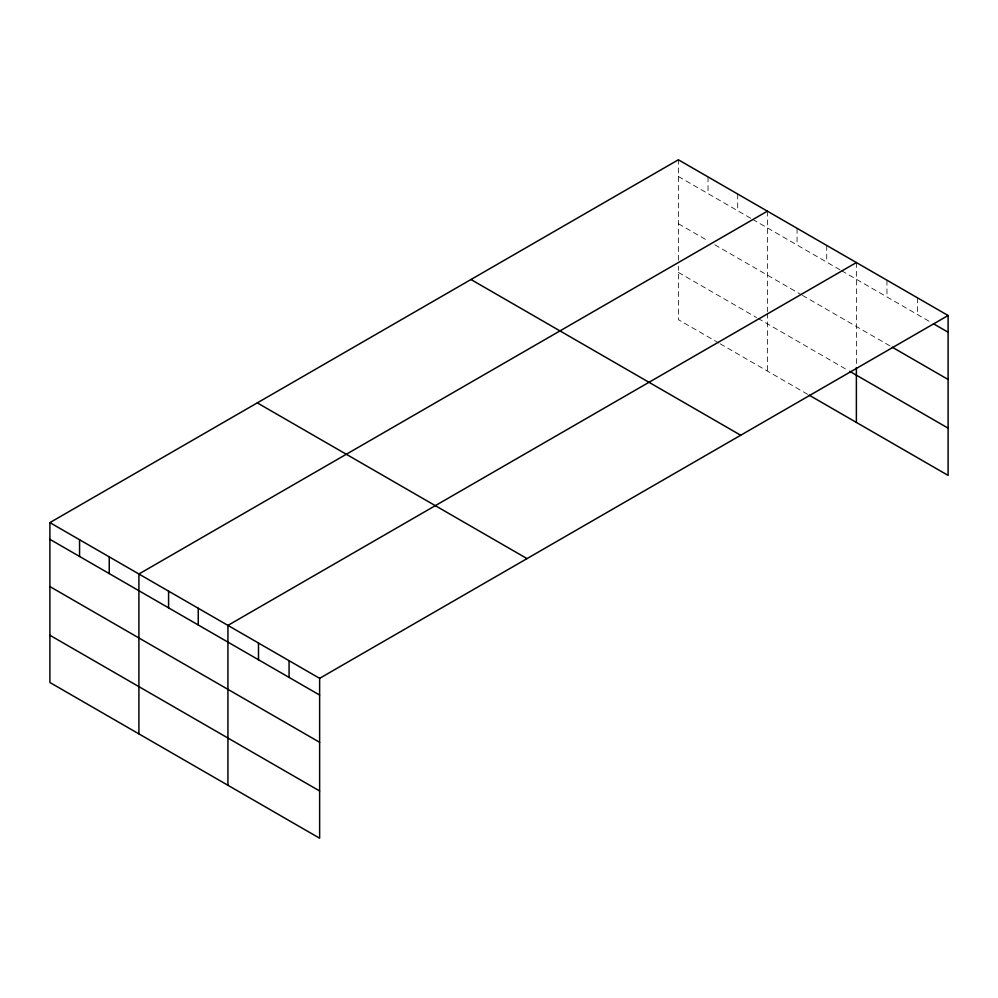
<?xml version="1.0" encoding="UTF-8"?>
<svg xmlns="http://www.w3.org/2000/svg" width="998" height="998" viewBox="0 0 998 998"><rect width="100%" height="100%" fill="white"/><g stroke="black" fill="none" stroke-linecap="round" stroke-linejoin="round"><path stroke-width="0.75" stroke-dasharray="4.99 3.74" d="M678.366 260.241L678.366 159.78M678.366 176.484L751.195 218.537M752.542 219.311L840.204 269.922M841.551 270.708L932.144 323.015M678.366 223.727L708.031 240.867M714.78 244.76L801.095 294.585M802.442 295.371L890.952 346.468M678.366 272.404L756.584 317.576M757.931 318.35L848.3 370.52M718.822 343.013L678.366 319.659L678.366 266.329M720.169 343.799L807.831 394.41M917.524 297.853L917.524 314.57M886.96 280.201L886.96 296.917M856.384 262.561L856.384 366.066M826.718 245.421L826.718 262.137M797.053 228.293L797.053 245.009M767.375 211.164L767.375 311.626M767.375 313.147L767.375 371.044M737.709 194.036L737.709 210.753M708.031 176.908L708.031 193.612"/><path stroke-width="1.5" d="M948.1 315.505L678.366 159.78L49.9 522.615L49.9 682.495L319.634 838.22L319.634 678.341L948.1 315.505L948.1 475.385L809.191 395.183M767.375 211.164L138.909 574L138.909 733.892M856.384 262.561L227.931 625.397L227.931 785.276M933.479 323.776L948.1 332.222M892.274 347.229L948.1 379.465M849.647 371.293L948.1 428.142M470.969 279.515L740.703 435.24M257.297 402.88L527.031 558.606M49.9 522.615L319.634 678.341M49.9 539.332L319.634 695.057M49.9 586.575L319.634 742.3M49.9 635.252L319.634 790.977M856.384 367.588L856.384 422.441M289.071 660.701L289.071 677.405M258.494 643.049L258.494 659.753M198.253 608.269L198.253 624.985M168.587 591.14L168.587 607.844M109.244 556.872L109.244 573.588M79.566 539.743L79.566 556.46"/></g></svg>
